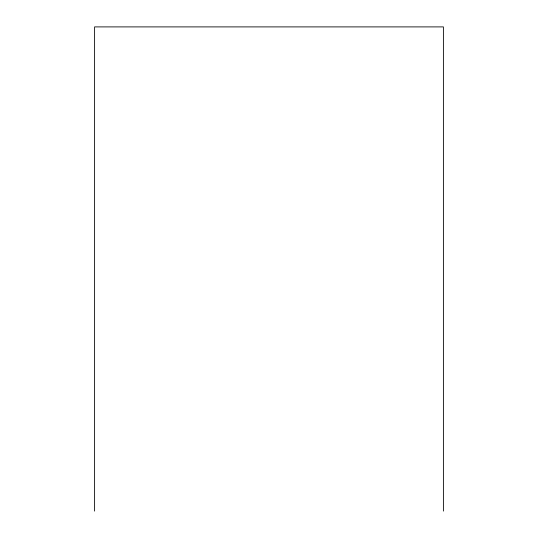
<?xml version="1.0" encoding="UTF-8"?>
<svg xmlns="http://www.w3.org/2000/svg" width="538" height="538" viewBox="0 0 538 538"><rect width="100%" height="100%" fill="white"/><g stroke="black" fill="none" stroke-linecap="round" stroke-linejoin="round"><path stroke-width="0.81" d="M443.399 511.1L443.399 26.9L94.601 26.9L94.601 511.1"/></g></svg>
